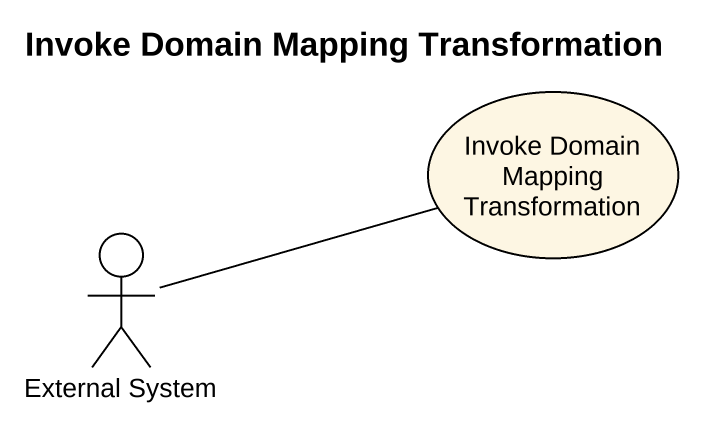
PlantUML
@startuml
title Invoke Domain Mapping Transformation
usecase "Invoke Domain Mapping Transformation" as Invoke_Domain_Mapping
actor "External System" as External_System
Invoke_Domain_Mapping -left- External_System
@enduml
